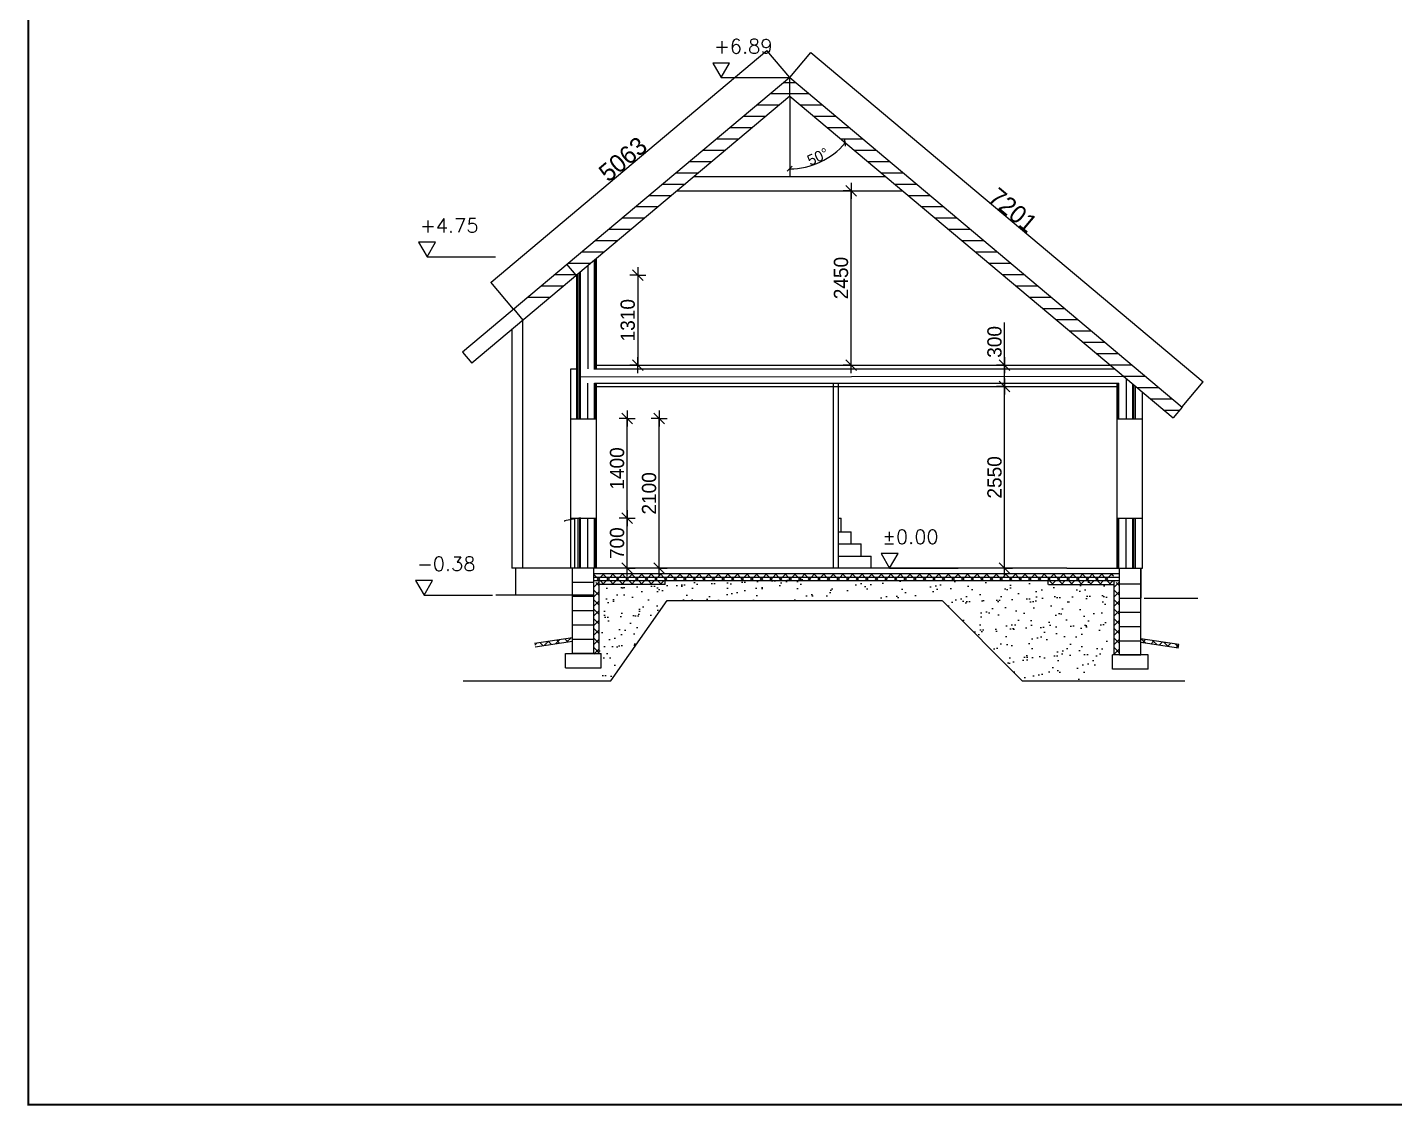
# Model space of a CAD drawing. Header units: millimetres. Extents: x -183747 to 314141, y 291435 to 411008.
# Drawn here: x 127347 to 146561, y 371160 to 386308 of the extents above; entities that cross this region are included whole.
import ezdxf

# ---------------------------------------------------------------- set-up
doc = ezdxf.new("R2010")
doc.units = ezdxf.units.MM
for name, color, linetype in [('KIINTOKAL', 5, 'Continuous'), ('kivivooder', 254, 'Continuous'), ('kollane', 5, 'Continuous'), ('MITAT', 5, 'Continuous'), ('OHUET', 5, 'Continuous'), ('pun', 1, 'Continuous'), ('raam', 7, 'Continuous'), ('soojustus', 6, 'Continuous'), ('uks', 5, 'Continuous')]:
    doc.layers.add(name, color=color, linetype=linetype)
doc.styles.add('ROMANS', font='romans')
doc.linetypes.add('BATTING', pattern='A,0.00254,-2.54,[134,ltypeshp.shx,S=2.54,R=0,X=-2.54,Y=0],-5.08,[134,ltypeshp.shx,S=2.54,R=180,X=2.54,Y=0],-2.54', length=10.16254)
doc.dimstyles.new('ISO-25', dxfattribs={"dimtxt": 2.5, "dimasz": 2.5, "dimexe": 1.25, "dimexo": 0.625, "dimgap": 6.25, "dimtad": 1, "dimdec": 0, "dimtxsty": 'Standard', "dimcen": 2.5, "dimadec": 0, "dimazin": 0, "dimtfac": 1, "dimtdec": 0, "dimtmove": 0, "dimatfit": 3, "dimfxl": 0, "dimarcsym": 0})
doc.dimstyles.new('OMA', dxfattribs={"dimscale": 0, "dimtxt": 150, "dimasz": 5, "dimexe": 1, "dimexo": 1, "dimgap": 42, "dimtad": 1, "dimdec": 0, "dimdsep": 46, "dimtxsty": 'ROMANS', "dimblk": 'MITTA', "dimcen": 1, "dimse1": 1, "dimse2": 1, "dimadec": 0, "dimazin": 0, "dimtfac": 1, "dimtdec": 0, "dimtmove": 2, "dimatfit": 3, "dimldrblk": 'MITTA', "dimfxl": 0, "dimtolj": 1, "dimarcsym": 0})
pattern_1 = [(135, (-11655.8, 384686.79), (-67.35192, -67.35192), []), (225, (-11655.8, 384686.79), (67.35192, -67.35192), [])]

# ---------------------------------------------------------------- blocks, each defined once
blk = doc.blocks.new('ca3l')
at = {"color": 0, "linetype": 'ByBlock', "const_width": 0.14}
blk.add_lwpolyline([(192, 0), (192, 143), (0, 143), (0, 0)], close=True, dxfattribs=at)
blk = doc.blocks.new('MITTA')
at = {"layer": 'Defpoints', "color": 0, "linetype": 'ByBlock'}
blk.add_point((0, 0), dxfattribs=at)
at = {"layer": 'MITAT'}
for p, q in [((37.5, 0), (-37.5, 0)), ((25, 25), (-25, -25)), ((0, 0), (0, 37.5)), ((0, 0), (0, -37.5))]:
    blk.add_line(p, q, dxfattribs=at)
blk = doc.blocks.new('*D211')
at = {"layer": 'Defpoints', "color": 0}
for p in [(139000, 381561), (141081, 381561), (139000, 381261)]:
    blk.add_point(p, dxfattribs=at)
at = {"layer": 'MITAT', "color": 0, "lineweight": -2}
for p, q in [((141081, 381561), (141081, 382164)), ((141081, 381264), (141081, 381558))]:
    blk.add_line(p, q, dxfattribs=at)
at = {"layer": 'MITAT', "color": 0, "lineweight": -2, "xscale": 3, "yscale": 3, "zscale": 3}
for p, rotation in [((141081, 381561), 90), ((141081, 381261), 270)]:
    blk.add_blockref('MITTA', p, dxfattribs=dict(at, rotation=rotation))
at = {"layer": 'MITAT', "color": 0, "insert": (140939, 381889), "char_height": 200, "attachment_point": 5, "rotation": 90}
blk.add_mtext('\\A1;300', dxfattribs=at)
blk = doc.blocks.new('*D210')
at = {"layer": 'Defpoints', "color": 0}
for p in [(138924, 384011), (139374, 384011), (139377, 381561)]:
    blk.add_point(p, dxfattribs=at)
at = {"layer": 'KIINTOKAL', "color": 0, "lineweight": -2}
blk.add_line((138924, 381564), (138924, 384008), dxfattribs=at)
at = {"layer": 'KIINTOKAL', "color": 0, "lineweight": -2, "xscale": 3, "yscale": 3, "zscale": 3}
for p, rotation in [((138924, 384011), 90), ((138924, 381561), 270)]:
    blk.add_blockref('MITTA', p, dxfattribs=dict(at, rotation=rotation))
at = {"layer": 'KIINTOKAL', "color": 0, "insert": (138782, 382786), "char_height": 200, "attachment_point": 5, "rotation": 90}
blk.add_mtext('\\A1;2450', dxfattribs=at)
blk = doc.blocks.new('*D209')
at = {"layer": 'Defpoints', "color": 0}
for p in [(141081, 381261), (141181, 381261), (141181, 378711)]:
    blk.add_point(p, dxfattribs=at)
at = {"layer": 'MITAT', "color": 0, "lineweight": -2}
blk.add_line((141081, 378714), (141081, 381258), dxfattribs=at)
at = {"layer": 'MITAT', "color": 0, "lineweight": -2, "xscale": 3, "yscale": 3, "zscale": 3}
for p, rotation in [((141081, 381261), 90), ((141081, 378711), 270)]:
    blk.add_blockref('MITTA', p, dxfattribs=dict(at, rotation=rotation))
at = {"layer": 'MITAT', "color": 0, "insert": (140939, 379986), "char_height": 200, "attachment_point": 5, "rotation": 90}
blk.add_mtext('\\A1;2550', dxfattribs=at)
blk = doc.blocks.new('KORKEUS100')
at = {"layer": 'OHUET'}
blk.add_line((0, 0), (964, 0), dxfattribs=at)
blk.add_lwpolyline([(118, 205), (-118, 205), (0, 0)], close=True, dxfattribs=at)
at = {"layer": 'OHUET', "style": 'ROMANS'}
blk.add_attdef('%%P0.00', (-100, 340), '', height=200, dxfattribs=at)
blk = doc.blocks.new('*D208')
at = {"layer": 'Defpoints', "color": 0}
for p in [(135306, 380811), (135777, 380811), (135306, 379411)]:
    blk.add_point(p, dxfattribs=at)
at = {"layer": 'MITAT', "color": 0, "lineweight": -2}
blk.add_line((135777, 379414), (135777, 380808), dxfattribs=at)
at = {"layer": 'MITAT', "color": 0, "lineweight": -2, "xscale": 3, "yscale": 3, "zscale": 3}
for p, rotation in [((135777, 380811), 90), ((135777, 379411), 270)]:
    blk.add_blockref('MITTA', p, dxfattribs=dict(at, rotation=rotation))
at = {"layer": 'MITAT', "color": 0, "insert": (135635, 380111), "char_height": 200, "attachment_point": 5, "rotation": 90}
blk.add_mtext('\\A1;1400', dxfattribs=at)
blk = doc.blocks.new('*D207')
at = {"layer": 'Defpoints', "color": 0}
for p in [(135306, 380811), (136227, 380811), (136327, 378711)]:
    blk.add_point(p, dxfattribs=at)
at = {"layer": 'MITAT', "color": 0, "lineweight": -2}
blk.add_line((136227, 378714), (136227, 380808), dxfattribs=at)
at = {"layer": 'MITAT', "color": 0, "lineweight": -2, "xscale": 3, "yscale": 3, "zscale": 3}
for p, rotation in [((136227, 380811), 90), ((136227, 378711), 270)]:
    blk.add_blockref('MITTA', p, dxfattribs=dict(at, rotation=rotation))
at = {"layer": 'MITAT', "color": 0, "insert": (136085, 379761), "char_height": 200, "attachment_point": 5, "rotation": 90}
blk.add_mtext('\\A1;2100', dxfattribs=at)
blk = doc.blocks.new('*D206')
at = {"layer": 'Defpoints', "color": 0}
for p in [(135306, 379411), (135777, 379411), (135306, 378711)]:
    blk.add_point(p, dxfattribs=at)
at = {"layer": 'MITAT', "color": 0, "lineweight": -2}
blk.add_line((135777, 378714), (135777, 379408), dxfattribs=at)
at = {"layer": 'MITAT', "color": 0, "lineweight": -2, "xscale": 3, "yscale": 3, "zscale": 3}
for p, rotation in [((135777, 379411), 90), ((135777, 378711), 270)]:
    blk.add_blockref('MITTA', p, dxfattribs=dict(at, rotation=rotation))
at = {"layer": 'MITAT', "color": 0, "insert": (135635, 379061), "char_height": 200, "attachment_point": 5, "rotation": 90}
blk.add_mtext('\\A1;700', dxfattribs=at)
blk = doc.blocks.new('_Oblique')
at = {"layer": 'pun', "color": 0, "lineweight": -2}
blk.add_line((-0.5, -0.5), (0.5, 0.5), dxfattribs=at)
blk = doc.blocks.new('*D201')
at = {"layer": 'Defpoints', "color": 0}
for p in [(138060, 385602), (138060, 385341), (138353, 384364), (138060, 382111), (142528, 381592)]:
    blk.add_point(p, dxfattribs=at)
at = {"layer": 'KIINTOKAL', "color": 0, "lineweight": -2}
blk.add_arc((138060, 385341), 1020, 270, 320, dxfattribs=at)
at = {"layer": 'KIINTOKAL', "color": 0, "lineweight": -2, "xscale": 70, "yscale": 70, "zscale": 70}
for p, rotation in [((138841, 384686), 50.00000000000006), ((138060, 384321), 179.9999999999998)]:
    blk.add_blockref('_Oblique', p, dxfattribs=dict(at, rotation=rotation))
at = {"layer": 'KIINTOKAL', "color": 0, "insert": (138457, 384491), "char_height": 150, "attachment_point": 5, "rotation": 25}
blk.add_mtext('50°', dxfattribs=at)
blk = doc.blocks.new('*D200')
at = {"layer": 'Defpoints', "color": 0}
for p in [(135309, 382826), (135309, 381561), (135927, 381561)]:
    blk.add_point(p, dxfattribs=at)
at = {"layer": 'MITAT', "color": 0, "lineweight": -2}
blk.add_line((135927, 382823), (135927, 381564), dxfattribs=at)
at = {"layer": 'MITAT', "color": 0, "lineweight": -2, "xscale": 3, "yscale": 3, "zscale": 3}
for p, rotation in [((135927, 382826), 90), ((135927, 381561), 270)]:
    blk.add_blockref('MITTA', p, dxfattribs=dict(at, rotation=rotation))
at = {"layer": 'MITAT', "color": 0, "insert": (135785, 382194), "char_height": 200, "attachment_point": 5, "rotation": 90}
blk.add_mtext('\\A1;1310', dxfattribs=at)
blk = doc.blocks.new('*D226')
at = {"layer": 'Defpoints', "color": 0}
for p in [(137741, 385983), (138060, 385602), (134182, 382348)]:
    blk.add_point(p, dxfattribs=at)
at = {"layer": 'pun', "color": 0, "lineweight": -2}
for p, q in [((133864, 382730), (137739, 385981)), ((138060, 385603), (137740, 385984)), ((134181, 382348), (133862, 382729))]:
    blk.add_line(p, q, dxfattribs=at)
at = {"layer": 'pun', "color": 0}
for points in [[(137739, 385981), (137739, 385981), (137741, 385983)], [(133864, 382730), (133865, 382729), (133863, 382728)]]:
    blk.add_solid(points, dxfattribs=at)
at = {"layer": 'pun', "color": 0, "insert": (135717, 384456), "char_height": 250, "attachment_point": 5, "rotation": 40}
blk.add_mtext('5063', dxfattribs=at)
blk = doc.blocks.new('*D227')
at = {"layer": 'Defpoints', "color": 0}
for p in [(138060, 385603), (143871, 381326), (143576, 380974)]:
    blk.add_point(p, dxfattribs=at)
at = {"layer": 'pun', "color": 0, "lineweight": -2}
for p, q in [((138060, 385603), (138356, 385955)), ((138357, 385953), (143869, 381328)), ((143576, 380975), (143872, 381327))]:
    blk.add_line(p, q, dxfattribs=at)
at = {"layer": 'pun', "color": 0}
for points in [[(138357, 385953), (138357, 385953), (138355, 385955)], [(143869, 381328), (143869, 381327), (143871, 381326)]]:
    blk.add_solid(points, dxfattribs=at)
at = {"layer": 'pun', "color": 0, "insert": (141197, 383741), "char_height": 250, "attachment_point": 5, "rotation": 320}
blk.add_mtext('7201', dxfattribs=at)

msp = doc.modelspace()

# ---------------------------------------------------------------- hatches: boundary and pattern name
at = {"layer": 'pun'}
h = msp.add_hatch(dxfattribs=at)
h.set_pattern_fill('ANSI31', color=256, scale=50, angle=-45, style=0)
h.set_pattern_definition([(360, (161203.92, 418079.28), (4e-14, 158.75), [])])
h.paths.add_polyline_path([(138060.20283, 385602.32295), (138060.20283, 385341.24149), (143447.1653, 380821.04327), (143575.72282, 380974.25216)])
h.paths.add_polyline_path([(138060.20283, 385341.24149), (138060.20283, 385602.32295), (134383.18951, 382516.94242), (134511.74703, 382363.73354)])
h = msp.add_hatch(dxfattribs=at)
h.set_pattern_fill('ANSI37', color=256, scale=30, angle=90, style=0)
h.set_pattern_definition(pattern_1)
h.paths.add_polyline_path([(135308.95283, 378630.78663), (135308.95283, 378580.78663), (142608.95283, 378580.78663), (142608.95283, 378630.78663)])
h = msp.add_hatch(dxfattribs=at)
h.set_pattern_fill('ANSI37', color=256, scale=30, angle=90, style=0)
h.set_pattern_definition(pattern_1)
h.paths.add_polyline_path([(135308.95283, 378580.78663), (135308.95283, 378530.78663), (142608.95283, 378530.78663), (142608.95283, 378580.78663)])
h = msp.add_hatch(dxfattribs=at)
h.set_pattern_fill('ANSI37', color=256, scale=30, angle=90, style=0)
h.set_pattern_definition(pattern_1)
h.paths.add_polyline_path([(136308.95283, 378530.78663), (136308.95283, 378480.78663), (135383.95283, 378480.78663), (135383.95283, 378530.78663)])
h = msp.add_hatch(dxfattribs=at)
h.set_pattern_fill('ANSI37', color=256, scale=30, angle=90, style=0)
h.set_pattern_definition([(135, (-5343.4, 384686.79), (-67.35192, -67.35192), []), (225, (-5343.4, 384686.79), (67.35192, -67.35192), [])])
h.paths.add_polyline_path([(142621.35571, 378530.78663), (142621.35571, 378480.78663), (141696.35571, 378480.78663), (141696.35571, 378530.78663)])
h = msp.add_hatch(dxfattribs=at)
h.set_pattern_fill('ANSI37', color=256, scale=30, angle=90, style=0)
h.set_pattern_definition([(135, (-18880.8, 384686.71), (-67.35192, -67.35192), []), (225, (-18880.8, 384686.71), (67.35192, -67.35192), [])])
h.paths.add_polyline_path([(135308.95283, 377490.70791), (135383.95283, 377490.70791), (135383.95283, 378290.70791), (135383.95283, 378510.70791), (135308.95283, 378510.70791)])
h = msp.add_hatch(dxfattribs=at)
h.set_pattern_fill('ANSI37', color=256, scale=30, angle=90, style=0)
h.set_pattern_definition([(135, (-11568.4, 384686.71), (-67.35192, -67.35192), []), (225, (-11568.4, 384686.71), (67.35192, -67.35192), [])])
h.paths.add_polyline_path([(142621.35571, 377490.70791), (142696.35571, 377490.70791), (142696.35571, 378290.70791), (142696.35571, 378510.70791), (142621.35571, 378510.70791)])
at = {"layer": 'uks'}
h = msp.add_hatch(dxfattribs=at)
h.set_pattern_fill('AR-SAND', color=256, scale=6, angle=45, style=0)
h.set_pattern_definition([(82.5, (161199.74, 418079.28), (-214.4288, 200.8521), [0, -231.648, 0, -259.08, 0, -247.65]), (52.5, (161199.74, 418079.3), (-113.4066, 494.8397), [0, -124.968, 0, -208.788, 0, -80.01]), (12.5, (161067.2, 417946.73), (334.9799, 336.1994), [0, -76.2, 0, -274.32, 0, -358.14]), (2.5, (161067.2, 417946.73), (229.3687, 418.5305), [0, -38.1, 0, -179.832, 0, -205.74])])
h.paths.add_polyline_path([(135406.01727, 378550.70791), (135406.01727, 378500.70791), (135383.95283, 378500.70791), (135383.95283, 377530.70791), (135408.95283, 377530.70791), (135408.95283, 377129.99179), (135545.55135, 377129.99179), (136339.63206, 378255.98641), (140197.80389, 378255.98641), (141324.88612, 377129.99179), (142506.01727, 377129.99179), (142506.01727, 377290.70791), (142506.01727, 377490.70791), (142531.01727, 377490.70791), (142531.01727, 378550.70791)])
h = msp.add_hatch(dxfattribs=at)
h.set_pattern_fill('ANSI37', color=256, scale=30, angle=270, style=0)
h.set_pattern_definition([(135, (-11755.8, 384686.71), (-67.35192, -67.35192), []), (225, (-11755.8, 384686.71), (67.35192, -67.35192), [])])
h.paths.add_polyline_path([(135008.95283, 377685.42368), (135008.95283, 377735.98205), (134474.85912, 377655.94043), (134482.26958, 377606.49263)])
h = msp.add_hatch(dxfattribs=at)
h.set_pattern_fill('ANSI37', color=256, scale=30, angle=90, style=0)
h.set_pattern_definition([(135, (-11468.4, 384686.71), (-67.35192, -67.35192), []), (225, (-11468.4, 384686.71), (67.35192, -67.35192), [])])
h.paths.add_polyline_path([(142996.35571, 377715.98205), (142996.35571, 377665.42369), (143523.03896, 377586.49264), (143530.44942, 377635.94044)])

# ---------------------------------------------------------------- linework, layer by layer
for p, q in [((138060.20283, 385602.32295), (133463.93617, 381745.59729)), ((138060.20283, 385341.24149), (138060.20283, 385602.32295)), ((138060.20283, 385341.24149), (138060.20283, 385602.32295)), ((138060.20283, 385341.24149), (138060.20283, 385602.32295)), ((138060.20283, 385341.24149), (138060.20283, 385602.32295)), ((138060.20283, 385602.32295), (143575.72282, 380974.25216)), ((138060.20283, 385341.24149), (133592.4937, 381592.3884)), ((138060.20283, 385341.24149), (143447.1653, 380821.04327)), ((136712.88538, 384210.70791), (139407.52029, 384210.70791)), ((136474.53466, 384010.70791), (139645.87101, 384010.70791)), ((135318.95275, 381510.70804), (135318.9528, 383041.0596)), ((135330.95275, 381510.70804), (135330.9528, 383051.1288)), ((135343.95275, 381510.70804), (135343.9528, 383062.03709)), ((135066.95272, 380810.70791), (135066.95279, 382829.60649)), ((135086.95275, 381510.70791), (135086.95279, 382846.38848)), ((135108.95272, 380810.70791), (135108.95279, 382864.84867)), ((135120.95272, 380810.70791), (135120.95279, 382874.91787)), ((134181.64531, 382347.82677), (134310.20283, 382194.61788)), ((134310.20283, 378710.70791), (134310.20283, 382194.61788)), ((134160.20283, 378710.70791), (134160.20283, 382068.75293)), ((133463.93617, 381745.59729), (133592.4937, 381592.3884)), ((134986.95265, 378710.70792), (134986.95275, 381510.70791)), ((134986.95275, 381510.70791), (135066.95275, 381510.70791)), ((135086.95272, 380810.70791), (135086.95275, 381510.70791)), ((135308.95283, 381510.70791), (142625.25499, 381510.70791)), ((135308.95284, 381560.70784), (138923.95283, 381560.70784)), ((138923.95283, 381560.70784), (142565.6674, 381560.70784)), ((135318.95272, 380810.70791), (135318.95274, 381310.70804)), ((135318.95274, 381310.70791), (142686.35562, 381310.70791)), ((135330.95272, 380810.70791), (135330.95274, 381310.70804)), ((135343.95265, 378710.70804), (135343.95274, 381310.70804)), ((135343.95274, 381260.70791), (138923.95283, 381260.70791)), ((138923.95283, 381260.70784), (142661.35562, 381260.70784)), ((142661.35571, 378710.70833), (142661.35562, 381310.70833)), ((142674.35563, 380810.70791), (142674.35562, 381310.70833)), ((142686.35563, 380810.70791), (142686.35562, 381310.70833)), ((142884.35563, 380810.70791), (142884.35562, 381293.29667)), ((142896.35563, 380810.70791), (142896.35562, 381283.22748)), ((142918.35563, 380810.70791), (142918.35562, 381264.76728)), ((143018.35571, 378710.70792), (143018.35562, 381180.85732)), ((143575.72282, 380974.25216), (143447.1653, 380821.04327)), ((134986.95272, 380810.70791), (135343.95272, 380810.70791)), ((142661.35563, 380810.70791), (143018.35563, 380810.70791)), ((134986.95267, 379410.70791), (135343.95267, 379410.70791)), ((135086.95265, 378710.70792), (135086.95267, 379410.70791)), ((135108.95265, 378710.70792), (135108.95267, 379410.70791)), ((135120.95265, 378710.70805), (135120.95267, 379410.70791)), ((135318.95265, 378710.70804), (135318.95267, 379410.70791)), ((135330.95265, 378710.70804), (135330.95267, 379410.70791)), ((142661.35568, 379410.70791), (143018.35568, 379410.70791)), ((142674.35571, 378710.70833), (142674.35568, 379410.70791)), ((142686.35571, 378710.70833), (142686.35568, 379410.70791)), ((142884.35571, 378710.70834), (142884.35568, 379410.70791)), ((142896.35571, 378710.70792), (142896.35568, 379410.70791)), ((142918.35571, 378710.70791), (142918.35568, 379410.70791)), ((141956.01727, 378710.70791), (134156.01727, 378710.70791)), ((134210.20283, 378330.70791), (134210.20283, 378710.70791)), ((134410.20283, 378710.70791), (134210.20283, 378710.70791)), ((135008.95283, 378310.70791), (135008.95265, 378710.70792)), ((135308.95283, 378330.70791), (135308.95283, 378710.70791)), ((135308.95283, 378310.70791), (135308.95283, 378710.70791)), ((141955.60571, 378710.70791), (143018.35571, 378710.70792)), ((142042.95283, 378710.70791), (142942.95283, 378710.70791)), ((142696.35571, 377490.70791), (142696.35571, 378710.70791)), ((142696.35571, 377490.70791), (142696.35571, 378710.70791)), ((142996.35571, 378290.70792), (142996.35571, 378710.70792)), ((142996.35571, 378710.70792), (142996.35571, 378290.70792)), ((142696.35571, 378630.78663), (135308.95283, 378630.78663)), ((135308.95283, 377530.70791), (135308.95283, 378330.70791)), ((135008.95283, 377510.70791), (135008.95283, 378310.70791)), ((135308.95283, 377510.70791), (135308.95283, 378310.70791)), ((142996.35571, 377490.70792), (142996.35571, 378290.70792)), ((134908.95283, 377510.70791), (135408.95283, 377510.70791)), ((134908.95283, 377310.70791), (134908.95283, 377510.70791)), ((135308.95283, 377510.70791), (135008.95283, 377510.70791)), ((135408.95283, 377310.70791), (135408.95283, 377510.70791)), ((143096.35571, 377490.70792), (142596.35571, 377490.70791)), ((142596.35571, 377290.70791), (142596.35571, 377490.70791)), ((142692.95283, 377490.70791), (142992.95283, 377490.70792)), ((143096.35571, 377290.70792), (143096.35571, 377490.70792)), ((134908.95283, 377310.70791), (135408.95283, 377310.70791)), ((143096.35571, 377290.70792), (142596.35571, 377290.70791))]:
    msp.add_line(p, q)
at = {"layer": 'KIINTOKAL'}
msp.add_line((138060.20283, 385341.24149), (138060.20283, 384210.70791), dxfattribs=at)
at = {"layer": 'kivivooder'}
for p, q in [((135120.95267, 379417.12711), (134897.95679, 379375.02552)), ((134897.95679, 379375.02552), (134897.95679, 379364.12331))]:
    msp.add_line(p, q, dxfattribs=at)
at = {"layer": 'kollane'}
for p, q in [((135058.95283, 382826.40583), (134930.39531, 382979.61472)), ((138677.30659, 378710.70791), (138677.30659, 381310.70791)), ((138748.01727, 378710.70791), (138748.01727, 381310.70791)), ((138783.27946, 379220.70791), (138783.27946, 379410.70791)), ((138924.70081, 379050.70791), (138924.70081, 379220.70791)), ((139066.12217, 378880.70791), (139066.12217, 379050.70791)), ((139207.54353, 378710.70791), (139207.54353, 378880.70791))]:
    msp.add_line(p, q, dxfattribs=at)
at = {"layer": 'soojustus', "linetype": 'BATTING', "ltscale": 10}
for p, q in [((135225.83391, 382951.77218), (135225.83391, 381510.70791)), ((135108.95283, 381400.62382), (142747.61814, 381408.03304)), ((135219.67066, 381310.70791), (135219.67066, 380810.70791)), ((142786.47928, 381365.62478), (142786.47928, 380810.70791)), ((135218.64783, 379410.70791), (135218.64783, 378710.70791)), ((142785.62969, 379413.56326), (142785.62969, 378713.56326))]:
    msp.add_line(p, q, dxfattribs=at)
at = {"layer": 'soojustus', "color": 254, "linetype": 'BATTING', "ltscale": 5}
msp.add_line((135035.70321, 379411.33048), (135035.70321, 378711.33048), dxfattribs=at)
at = {"layer": 'uks'}
for p, q in [((138748.01727, 379410.70791), (138783.27946, 379410.70791)), ((138748.01727, 379220.70791), (138924.70081, 379220.70791)), ((138748.01727, 379050.70791), (139066.12217, 379050.70791)), ((138748.01727, 378880.70791), (139207.54353, 378880.70791)), ((142696.35571, 378580.78663), (135308.95283, 378580.78663)), ((142696.35571, 378530.78663), (135308.95283, 378530.78663)), ((135383.95283, 377530.70791), (135383.95283, 378530.78663)), ((136310.988, 378480.70791), (136310.988, 378530.70791)), ((141692.95283, 378480.78663), (141692.95283, 378530.78663)), ((142621.35571, 377490.70791), (142621.35571, 378530.78663)), ((135108.95283, 378330.70791), (133931.0391, 378330.70791)), ((135308.95283, 378510.70791), (135008.95283, 378510.70791)), ((135308.95283, 378330.70791), (135108.95283, 378330.70791)), ((136308.95283, 378480.78663), (135383.95283, 378480.78663)), ((141696.35571, 378480.78663), (142621.35571, 378480.78663)), ((142696.35571, 378490.70791), (142996.35571, 378490.70792)), ((135308.95283, 378310.70791), (135008.95283, 378310.70791)), ((135545.55135, 377129.99179), (136339.63206, 378255.98641)), ((136339.63206, 378255.98641), (140197.80389, 378255.98641)), ((140201.98945, 378255.98641), (141329.07168, 377129.99179)), ((142696.35571, 378290.70791), (142996.35571, 378290.70792)), ((143042.95283, 378290.70792), (143794.24587, 378290.70792)), ((135308.95283, 378110.70791), (135008.95283, 378110.70791)), ((142696.35571, 378090.70791), (142996.35571, 378090.70792)), ((135308.95283, 377910.70791), (135008.95283, 377910.70791)), ((142696.35571, 377890.70791), (142996.35571, 377890.70792)), ((134474.85912, 377655.94043), (135008.95283, 377735.98205)), ((134482.26958, 377606.49263), (135008.95283, 377685.42368)), ((135308.95283, 377710.70791), (135008.95283, 377710.70791)), ((142696.35571, 377690.70791), (142996.35571, 377690.70792)), ((143530.44942, 377635.94044), (142996.35571, 377715.98205)), ((143523.03896, 377586.49264), (142996.35571, 377665.42369)), ((143519.63609, 377586.49264), (143527.04655, 377635.94044)), ((133473.33787, 377129.99179), (135545.55135, 377129.99179)), ((141329.07168, 377129.99179), (143611.49587, 377129.99179))]:
    msp.add_line(p, q, dxfattribs=at)

# ---------------------------------------------------------------- block references
at = {"layer": 'KIINTOKAL'}
for p, values in [((137096.12176, 385602.32311), {'%%P0.00': '+6.89'}), ((132964.35305, 383083.97518), {'%%P0.00': '+4.75'}), ((139464.8482, 378710.70784), {'%%P0.00': '%%P0.00'}), ((132922.21029, 378330.70791), {'%%P0.00': '-0.38'})]:
    msp.add_blockref('KORKEUS100', p, dxfattribs=at).add_auto_attribs(values)
at = {"layer": 'raam', "ltscale": 0.5, "xscale": 200, "yscale": 200, "zscale": 200}
msp.add_blockref('ca3l', (127361.48762, 371173.70018), dxfattribs=at)

# ---------------------------------------------------------------- dimensions: what is measured, and where the dimension line sits
at = {"layer": 'KIINTOKAL'}
dim = msp.add_angular_dim_2l(base=(138352.71015, 384364.19924), line1=((138060.20283, 385341.24149), (142527.91197, 381592.3884)), line2=((138060.20293, 385602.32287), (138060.20293, 382111.17074)), dimstyle='ISO-25', override={"dimtxt": 150, "dimasz": 70, "dimblk1": 'Oblique', "dimblk2": 'Oblique', "dimsah": 1, "dimtix": 1}, dxfattribs=at)
dim.commit()
dim.dimension.update_dxf_attribs({"geometry": '*D201', "text_midpoint": (138456.88856, 384490.54633)})
dim = msp.add_linear_dim(base=(138923.95283, 384010.70784), p1=(139377.31456, 381560.70784), p2=(139373.95283, 384010.70784), angle=90, dimstyle='OMA', override={"dimscale": 1, "dimtxt": 200, "dimasz": 3, "dimdec": 4, "dimtxsty": 'Standard', "dimblk1": 'MITTA', "dimblk2": 'MITTA', "dimsah": 1, "dimtdec": 4, "dimtmove": 0, "dimtzin": 0}, dxfattribs=at)
dim.commit()
dim.dimension.update_dxf_attribs({"geometry": '*D210', "text_midpoint": (138781.95283, 382785.70784)})
at = {"layer": 'MITAT'}
dim = msp.add_linear_dim(base=(135927.34924, 381560.70784), p1=(135308.95283, 382826.40583), p2=(135308.95283, 381560.70784), angle=270, text='1310', dimstyle='OMA', override={"dimscale": 1, "dimtxt": 200, "dimasz": 3, "dimdec": 4, "dimtxsty": 'Standard', "dimblk1": 'MITTA', "dimblk2": 'MITTA', "dimsah": 1, "dimtdec": 4, "dimtmove": 0, "dimtzin": 0}, dxfattribs=at)
dim.commit()
dim.dimension.update_dxf_attribs({"geometry": '*D200', "text_midpoint": (135785.34924, 382193.55683)})
dim = msp.add_linear_dim(base=(141080.62347, 381560.70784), p1=(138999.9961, 381260.70784), p2=(138999.9961, 381560.70784), angle=90, dimstyle='OMA', override={"dimscale": 1, "dimtxt": 200, "dimasz": 3, "dimdec": 4, "dimtxsty": 'Standard', "dimblk1": 'MITTA', "dimblk2": 'MITTA', "dimsah": 1, "dimtdec": 4, "dimtmove": 0, "dimtzin": 0}, dxfattribs=at)
dim.commit()
dim.dimension.update_dxf_attribs({"geometry": '*D211', "text_midpoint": (141080.62347, 381889.04117), "dimtype": 160})
for base, p1, p2, override, picture, middle in [((141080.62347, 381260.70784), (141180.62347, 378710.70784), (141180.62347, 381260.70784), {"dimscale": 1, "dimtxt": 200, "dimasz": 3, "dimdec": 4, "dimtxsty": 'Standard', "dimblk1": 'MITTA', "dimblk2": 'MITTA', "dimsah": 1, "dimtdec": 4, "dimtmove": 0, "dimtzin": 0}, '*D209', (140938.62347, 379985.70784)), ((135776.74653, 380810.70791), (135306.025, 379410.70791), (135306.025, 380810.70791), {"dimscale": 1, "dimtxt": 200, "dimasz": 3, "dimdec": 4, "dimtxsty": 'Standard', "dimblk1": 'MITTA', "dimblk2": 'MITTA', "dimsah": 1, "dimtdec": 4, "dimtmove": 1, "dimtzin": 0}, '*D208', (135634.74653, 380110.70791)), ((136226.74653, 380810.70791), (136326.74653, 378710.70791), (135306.025, 380810.70791), {"dimscale": 1, "dimtxt": 200, "dimasz": 3, "dimdec": 4, "dimtxsty": 'Standard', "dimblk1": 'MITTA', "dimblk2": 'MITTA', "dimsah": 1, "dimtdec": 4, "dimtmove": 0, "dimtzin": 0}, '*D207', (136084.74653, 379760.70791)), ((135776.74653, 379410.70791), (135306.025, 378710.70791), (135306.025, 379410.70791), {"dimscale": 1, "dimtxt": 200, "dimasz": 3, "dimdec": 4, "dimtxsty": 'Standard', "dimblk1": 'MITTA', "dimblk2": 'MITTA', "dimsah": 1, "dimtdec": 4, "dimtmove": 0, "dimtzin": 0}, '*D206', (135634.74653, 379060.70791))]:
    dim = msp.add_linear_dim(base=base, p1=p1, p2=p2, angle=90, dimstyle='OMA', override=override, dxfattribs=at)
    dim.commit()
    dim.dimension.update_dxf_attribs({"geometry": picture, "text_midpoint": middle})
at = {"layer": 'pun'}
for p1, p2, distance, picture, middle in [((134181.64531, 382347.82677), (138060.20302, 385602.32311), 496.37458, '*D226', (135717.49486, 384455.86326)), ((138059.80128, 385602.80188), (143575.79274, 380974.33548), 459.14028, '*D227', (141197.29257, 383740.83388))]:
    dim = msp.add_aligned_dim(p1=p1, p2=p2, distance=distance, dimstyle='ISO-25', override={"dimtxt": 250, "dimtmove": 1}, dxfattribs=at)
    dim.commit()
    dim.dimension.update_dxf_attribs({"geometry": picture, "text_midpoint": middle})

doc.saveas('drawing.dxf')
